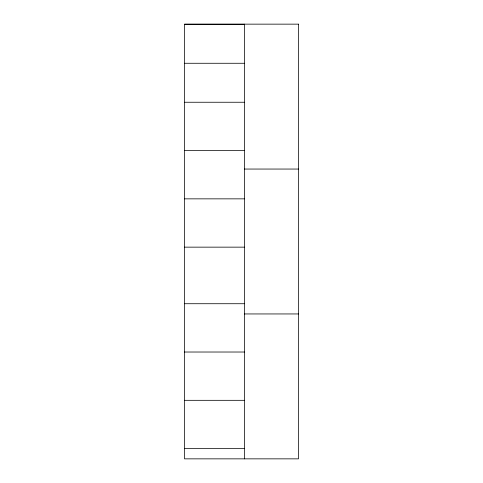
<?xml version="1.0" encoding="UTF-8"?>
<svg xmlns="http://www.w3.org/2000/svg" width="483" height="483" viewBox="0 0 483 483"><rect width="100%" height="100%" fill="white"/><g stroke="black" fill="none" stroke-linecap="round" stroke-linejoin="round"><path stroke-width="0.72" d="M184.5 24.289L244.404 24.289M184.5 63.273L244.404 63.273M184.5 102.251L244.404 102.251M184.5 150.551L244.404 150.551M244.404 169.05L298.5 169.05M184.5 198.851L244.404 198.851M184.5 247.151L244.404 247.151M184.5 303.722L244.404 303.722M244.404 313.95L298.5 313.95M184.5 352.022L244.404 352.022M184.5 400.322L244.404 400.322M184.5 448.622L244.404 448.622M244.404 24.15L244.404 458.85M298.5 24.15L184.5 24.15L184.5 458.85L298.5 458.85L298.5 24.15"/></g></svg>
